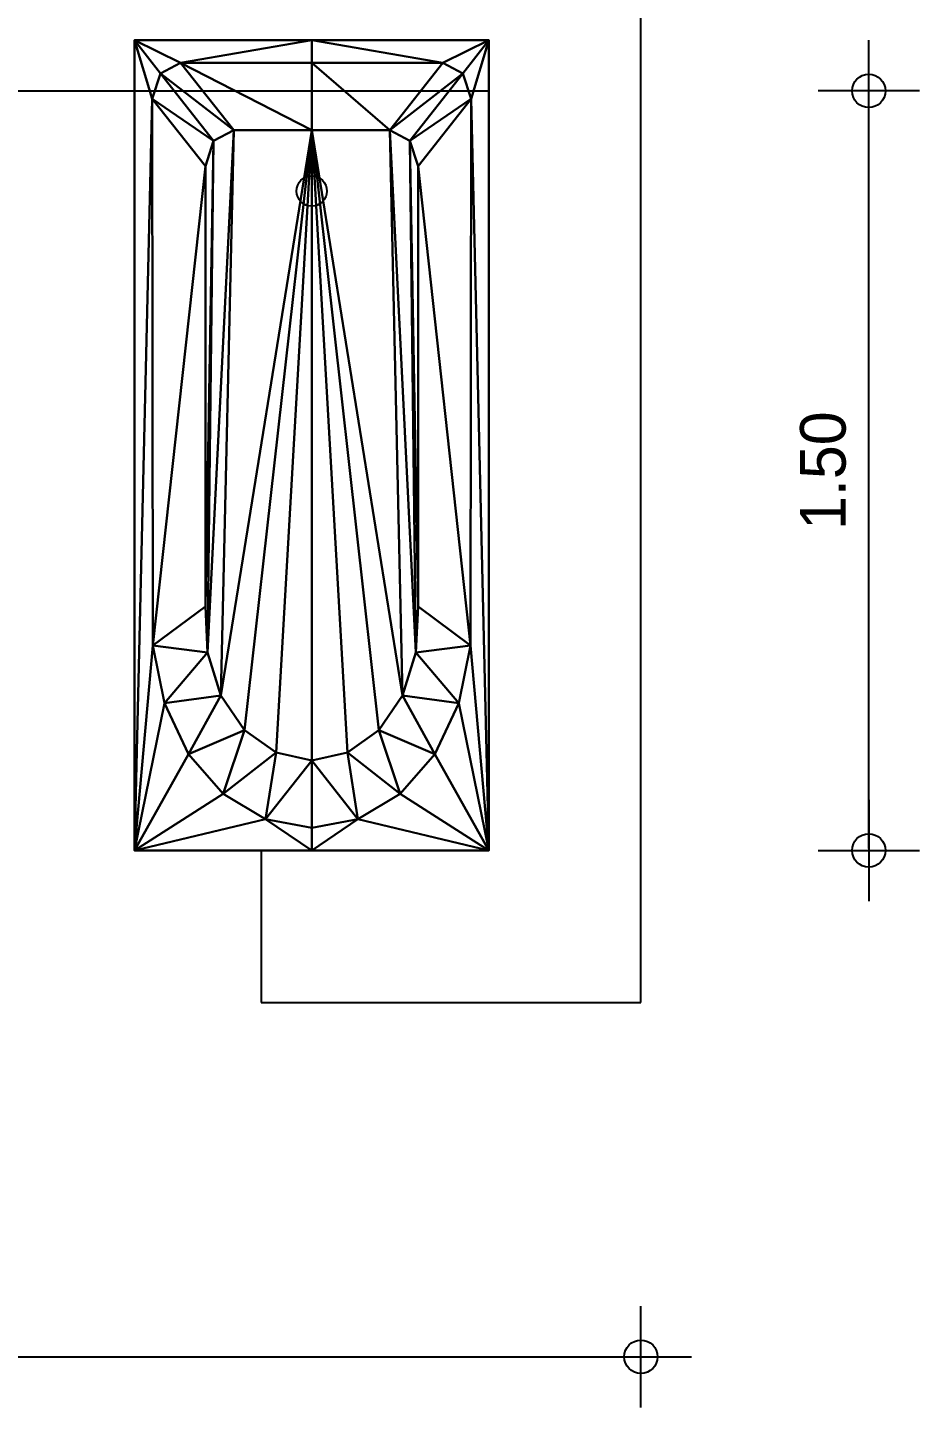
# Model space of a CAD drawing. Header units: metres. Extents: x -46 to 153, y -1 to 83.
# Drawn here: x -15.656 to -13.895, y 41.71 to 44.435 of the extents above; entities that cross this region are included whole.
import ezdxf

# ---------------------------------------------------------------- set-up
doc = ezdxf.new("R2010")
doc.units = ezdxf.units.M
doc.header["$LTSCALE"] = 0.018
for name, color, linetype in [('3DKITBATH', 3, 'Continuous'), ('DIMBLK', 3, 'Continuous'), ('LAYER-ON', 4, 'Continuous')]:
    doc.layers.add(name, color=color, linetype=linetype)
doc.styles.get("Standard").update_dxf_attribs({"font": 'ugtxt.shx'})
doc.dimstyles.new('CADWDOT', dxfattribs={"dimscale": 0.05, "dimtxt": 1.8, "dimasz": 0.08, "dimexe": 2, "dimexo": 0, "dimgap": 0.09, "dimtad": 0, "dimrnd": 0.001, "dimzin": 0, "dimdsep": 46, "dimtxsty": 'Standard', "dimblk": 'ARTDIM', "dimblk1": 'ARTDIM', "dimblk2": 'ARTDIM', "dimsah": 1, "dimcen": 0.09, "dimdle": 0.05, "dimse1": 1, "dimse2": 1, "dimadec": 0, "dimazin": 0, "dimtfac": 1, "dimtdec": 4, "dimtmove": 0, "dimatfit": 3, "dimldrblk": 'ARTDIM', "dimfxl": 0, "dimtvp": 0.9999, "dimtolj": 1, "dimtzin": 0, "dimarcsym": 0})

# ---------------------------------------------------------------- blocks, each defined once
blk = doc.blocks.new('ARTDIM')
at = {"layer": 'DIMBLK'}
for p, q in [((0, -24.9975), (0, 24.9975)), ((-24.9975, 0), (24.9975, 0))]:
    blk.add_line(p, q, dxfattribs=at)
blk.add_circle((0, 0), 8.25, dxfattribs=at)
blk = doc.blocks.new('*D149')
at = {"color": 0, "lineweight": -2}
blk.add_line((-26.4408, 41.8102), (-14.4488, 41.8102), dxfattribs=at)
at = {"layer": 'Defpoints', "color": 0}
for p in [(-26.4448, 42.5102), (-14.4448, 42.5102), (-14.4448, 41.8102)]:
    blk.add_point(p, dxfattribs=at)
at = {"color": 0, "lineweight": -2, "xscale": 0.004, "yscale": 0.004, "zscale": 0.004, "rotation": 180}
blk.add_blockref('ARTDIM', (-26.4448, 41.8102), dxfattribs=at)
at = {"color": 0, "lineweight": -2, "xscale": 0.004, "yscale": 0.004, "zscale": 0.004}
blk.add_blockref('ARTDIM', (-14.4448, 41.8102), dxfattribs=at)
at = {"color": 0, "insert": (-20.4448, 41.9002), "char_height": 0.09, "attachment_point": 5}
blk.add_mtext('\\A1;12.00', dxfattribs=at)
blk = doc.blocks.new('*D150')
at = {"color": 0, "lineweight": -2}
blk.add_line((-13.9948, 42.8142), (-13.9948, 44.3062), dxfattribs=at)
at = {"layer": 'Defpoints', "color": 0}
for p in [(-14.7448, 44.3102), (-13.9948, 44.3102), (-14.7448, 42.8102)]:
    blk.add_point(p, dxfattribs=at)
at = {"color": 0, "lineweight": -2, "xscale": 0.004, "yscale": 0.004, "zscale": 0.004}
for p, rotation in [((-13.9948, 44.3102), 90), ((-13.9948, 42.8102), 270)]:
    blk.add_blockref('ARTDIM', p, dxfattribs=dict(at, rotation=rotation))
at = {"color": 0, "insert": (-14.0848, 43.5602), "char_height": 0.09, "attachment_point": 5, "rotation": 90}
blk.add_mtext('\\A1;1.50', dxfattribs=at)
blk = doc.blocks.new('cwba62')
at = {"layer": '3DKITBATH', "color": 192}
blk.add_circle((0.2978, -0.35, 0.1395), 0.03, dxfattribs=at)
at = {"layer": '3DKITBATH', "color": 227}
mesh = blk.add_polyface(dxfattribs=at)
corners = [(1.6, -0.35, 0.55), (0, -0.35, 0.55), (0.1778, -0.35, 0.1375), (0.0444, -0.35, 0.55), (0.1778, -0.504, 0.1375), (0.0444, -0.609, 0.55), (0.1986, -0.5436, 0.1375), (0.0653, -0.6486, 0.55), (0.1156, -0.665, 0.55), (0.2489, -0.56, 0.1375), (1.1184, -0.56, 0.1375), (1.1955, -0.6634, 0.55), (1.2092, -0.5557, 0.1375), (1.3092, -0.6408, 0.55), (1.2937, -0.5296, 0.1375), (1.4097, -0.5933, 0.55), (1.3622, -0.4827, 0.1375), (1.4883, -0.5248, 0.55), (1.4068, -0.4204, 0.1375), (1.5384, -0.4413, 0.55), (0, 0, 0.55), (0, 0), (1.6, 0, 0.55), (1.6, 0), (0, -0.7), (1.6, -0.7, 0.55), (0, -0.7, 0.55), (1.6, -0.7), (0.1778, -0.196, 0.1375), (0.0444, -0.091, 0.55), (0.1986, -0.1564, 0.1375), (0.0653, -0.0514, 0.55), (0.1156, -0.035, 0.55), (0.2489, -0.14, 0.1375), (1.1184, -0.14, 0.1375), (1.1955, -0.0366, 0.55), (1.2092, -0.1443, 0.1375), (1.3092, -0.0592, 0.55), (1.2937, -0.1704, 0.1375), (1.4097, -0.1067, 0.55), (1.3622, -0.2173, 0.1375), (1.4883, -0.1752, 0.55), (1.4068, -0.2796, 0.1375), (1.5556, -0.35, 0.55), (1.5384, -0.2587, 0.55), (1.4222, -0.35, 0.1375)]
mesh.append_faces([[corners[k] for k in face] for face in [(40, 2, 42, 42), (22, 44, 0, 0), (43, 0, 44, 44), (44, 22, 41, 41), (41, 22, 39, 39), (39, 22, 37, 37), (37, 22, 35, 35), (20, 32, 22, 22), (35, 22, 32, 32), (32, 20, 31, 31), (31, 20, 29, 29), (5, 2, 3, 3)]], dxfattribs={"vtx0": -1, "vtx1": -1, "vtx2": -1, "color": 227})
mesh.append_faces([[corners[k] for k in face] for face in [(7, 4, 5, 5), (8, 6, 7, 7), (11, 9, 8, 8), (11, 12, 10, 10), (13, 14, 12, 12), (15, 16, 14, 14), (17, 18, 16, 16), (19, 45, 18, 18), (28, 31, 29, 29), (30, 32, 31, 31), (33, 35, 32, 32), (36, 35, 34, 34), (38, 37, 36, 36), (40, 39, 38, 38), (42, 41, 40, 40), (45, 44, 42, 42)]], dxfattribs={"vtx0": -1, "vtx2": -1, "color": 227})
mesh.append_faces([[corners[k] for k in face] for face in [(2, 16, 18, 18), (19, 25, 0, 0), (0, 43, 19, 19), (25, 19, 17, 17), (25, 17, 15, 15), (25, 15, 13, 13), (25, 13, 11, 11), (8, 26, 25, 25), (25, 11, 8, 8), (26, 8, 7, 7), (26, 7, 5, 5)]], dxfattribs={"vtx0": -1, "vtx2": -1, "vtx3": -1, "color": 227})
mesh.append_faces([[corners[k] for k in face] for face in [(33, 30, 34, 34), (29, 3, 28, 28), (21, 24, 20, 20), (26, 20, 24, 24), (23, 21, 22, 22), (20, 22, 21, 21), (27, 23, 25, 25), (22, 25, 23, 23), (24, 27, 26, 26), (25, 26, 27, 27), (30, 31, 28, 28), (33, 32, 30, 30), (34, 35, 33, 33), (37, 35, 36, 36), (39, 37, 38, 38), (41, 39, 40, 40), (44, 41, 42, 42), (43, 44, 45, 45)]], dxfattribs={"vtx1": -1, "vtx2": -1, "color": 227})
mesh.append_faces([[corners[k] for k in face] for face in [(45, 42, 2, 2), (28, 2, 38, 38), (40, 38, 2, 2), (30, 28, 36, 36), (38, 36, 28, 28), (36, 34, 30, 30), (20, 1, 29, 29), (3, 29, 1, 1), (18, 45, 2, 2), (2, 4, 14, 14), (14, 16, 2, 2), (4, 6, 12, 12), (12, 14, 4, 4), (10, 12, 6, 6), (1, 26, 5, 5), (5, 3, 1, 1), (2, 28, 3, 3)]], dxfattribs={"vtx1": -1, "vtx2": -1, "vtx3": -1, "color": 227})
mesh.append_faces([[corners[k] for k in face] for face in [(6, 9, 10, 10), (5, 4, 2, 2), (7, 6, 4, 4), (8, 9, 6, 6), (11, 10, 9, 9), (11, 13, 12, 12), (13, 15, 14, 14), (15, 17, 16, 16), (17, 19, 18, 18), (19, 43, 45, 45)]], dxfattribs={"vtx2": -1, "vtx3": -1, "color": 227})

msp = doc.modelspace()

# ---------------------------------------------------------------- linework, layer by layer
for p, q in [((-14.4448, 42.5102), (-14.4448, 48.5102)), ((-18.4448, 44.3102), (-14.7448, 44.3102)), ((-14.7448, 42.8102), (-14.7448, 44.3102)), ((-15.1948, 42.8102), (-14.7448, 42.8102)), ((-15.1948, 42.8102), (-15.1948, 42.5102)), ((-15.1948, 42.5102), (-14.4448, 42.5102))]:
    msp.add_line(p, q)

# ---------------------------------------------------------------- block references
at = {"layer": 'LAYER-ON', "rotation": 270.0000000000005}
msp.add_blockref('cwba62', (-14.7448, 44.4102), dxfattribs=at)

# ---------------------------------------------------------------- dimensions: what is measured, and where the dimension line sits
dim = msp.add_linear_dim(base=(-13.9948, 44.3102), p1=(-14.7448, 42.8102), p2=(-14.7448, 44.3102), angle=90, dimstyle='CADWDOT')
dim.commit()
dim.dimension.update_dxf_attribs({"geometry": '*D150', "text_midpoint": (-14.0848, 43.5602)})
dim = msp.add_linear_dim(base=(-14.4448, 41.8102), p1=(-26.4448, 42.5102), p2=(-14.4448, 42.5102), dimstyle='CADWDOT')
dim.commit()
dim.dimension.update_dxf_attribs({"geometry": '*D149', "text_midpoint": (-20.4448, 41.9002)})

doc.saveas('drawing.dxf')
